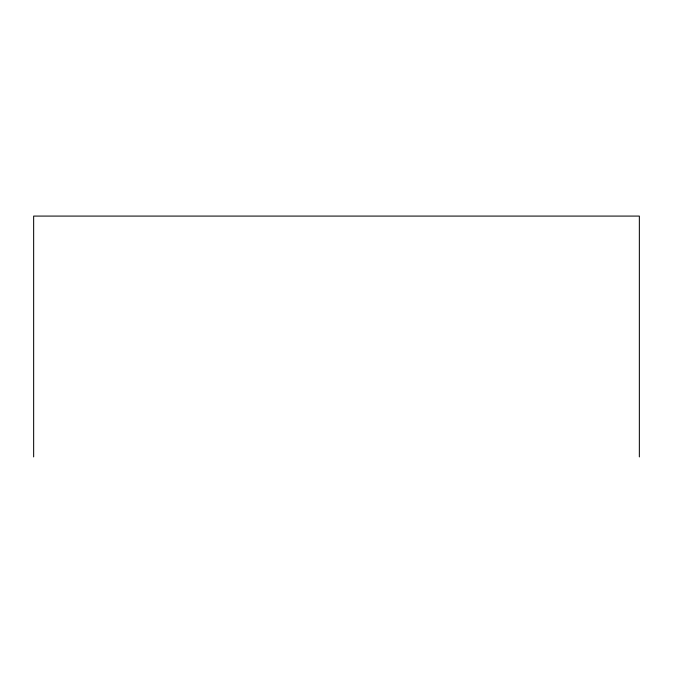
<?xml version="1.0" encoding="UTF-8"?>
<svg xmlns="http://www.w3.org/2000/svg" width="673" height="673" viewBox="0 0 673 673"><rect width="100%" height="100%" fill="white"/><g stroke="black" fill="none" stroke-linecap="round" stroke-linejoin="round"><path stroke-width="1.01" d="M639.35 456.917L639.35 216.083L33.65 216.083L33.65 456.917"/></g></svg>
